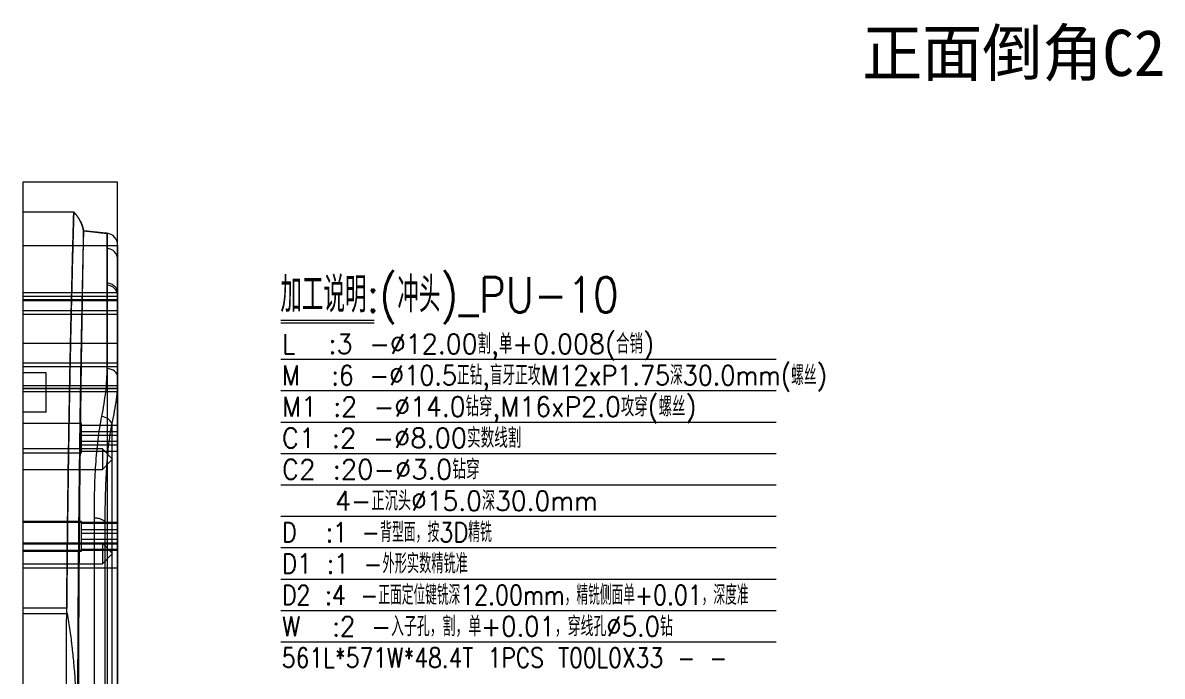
# Model space of a CAD drawing. Header units: millimetres. Extents: x 15571 to 16793, y 54841 to 55522.
# Drawn here: x 16212 to 16793, y 55189 to 55522 of the extents above; entities that cross this region are included whole.
import ezdxf
from ezdxf.enums import TextEntityAlignment as Align

# ---------------------------------------------------------------- set-up
doc = ezdxf.new("R2010")
doc.units = ezdxf.units.MM
doc.linetypes.add('DASHED', pattern=[0])
for name, color, linetype in [('dim', 4, 'Continuous'), ('PUNCH', 2, 'Continuous'), ('PUNCH_W', 1, 'Continuous')]:
    doc.layers.add(name, color=color, linetype=linetype)
doc.styles.add('chinesef_fs', font='txt.shx', dxfattribs={"bigfont": 'gbcbig.shx'})

msp = doc.modelspace()

# ---------------------------------------------------------------- linework, layer by layer
at = {"layer": 'dim', "color": 8, "linetype": 'Continuous', "lineweight": 18}
for p, q in [((16343.366, 55370.901), (16390.994, 55370.901)), ((16343.366, 55369.401), (16390.994, 55369.401)), ((16343.366, 55350.901), (16596.086, 55350.901)), ((16343.366, 55334.901), (16596.086, 55334.901)), ((16343.366, 55318.901), (16596.086, 55318.901)), ((16343.366, 55318.901), (16596.086, 55318.901)), ((16343.366, 55302.901), (16596.086, 55302.901)), ((16343.366, 55286.901), (16596.086, 55286.901)), ((16343.366, 55270.901), (16596.086, 55270.901)), ((16343.366, 55254.901), (16596.086, 55254.901)), ((16343.366, 55238.901), (16596.086, 55238.901)), ((16343.366, 55222.901), (16596.086, 55222.901)), ((16343.366, 55206.901), (16596.086, 55206.901))]:
    msp.add_line(p, q, dxfattribs=at)
at = {"layer": 'dim', "color": 252, "linetype": 'DASHED', "lineweight": 13, "ltscale": 0.2}
msp.add_lwpolyline([(16211.714, 54870.127), (16260.114, 54870.127), (16260.114, 55441.127), (16211.714, 55441.127)], close=True, dxfattribs=at)
at = {"layer": 'PUNCH', "color": 223, "linetype": 'Continuous', "lineweight": 18}
for p, q in [((16237.716, 55425.927), (16211.714, 55425.927)), ((16211.714, 55425.927), (16211.714, 54875.327))]:
    msp.add_line(p, q, dxfattribs=at)
at = {"layer": 'PUNCH', "color": 2, "linetype": 'DASHED', "lineweight": 13, "ltscale": 0.778694}
for p, q in [((16242.715, 55416.327), (16242.714, 55416.327)), ((16242.714, 55416.327), (16254.741, 55415.063)), ((16223.714, 55343.979), (16211.714, 55343.979)), ((16223.714, 55323.979), (16223.714, 55343.979)), ((16223.714, 55323.979), (16211.714, 55323.979)), ((16223.714, 55323.979), (16211.714, 55323.979)), ((16223.714, 55323.979), (16223.714, 55323.979))]:
    msp.add_line(p, q, dxfattribs=at)
at = {"layer": 'PUNCH', "color": 155, "linetype": 'DASHED', "lineweight": 13, "ltscale": 0.778694}
for p, q in [((16260.114, 55381.172), (16211.714, 55381.172)), ((16260.114, 55380.621), (16211.714, 55380.621)), ((16260.114, 55375.543), (16211.714, 55375.543)), ((16260.114, 55373.682), (16211.714, 55373.682)), ((16260.114, 55348.978), (16211.714, 55348.978)), ((16260.114, 55347.117), (16211.714, 55347.117)), ((16260.114, 55337.366), (16211.714, 55337.366)), ((16260.114, 55335.798), (16211.714, 55335.798)), ((16234.127, 55224.015), (16211.714, 55224.015)), ((16211.714, 55221.349), (16234.355, 55221.349))]:
    msp.add_line(p, q, dxfattribs=at)
at = {"layer": 'PUNCH', "color": 2, "linetype": 'Continuous', "lineweight": 18}
for p, q in [((16260.114, 55341.825), (16260.114, 54959.429)), ((16257.1, 55318.33), (16257.1, 54982.923)), ((16253.592, 55267.463), (16253.592, 55267.454))]:
    msp.add_line(p, q, dxfattribs=at)
at = {"layer": 'PUNCH', "color": 31, "linetype": 'DASHED', "lineweight": 13, "ltscale": 0.778694}
for p, q in [((16241.714, 55318.127), (16211.714, 55318.127)), ((16241.714, 55310.627), (16241.714, 55318.127)), ((16260.114, 55317.127), (16241.714, 55317.127)), ((16241.714, 55314.127), (16260.114, 55314.127)), ((16260.114, 55312.127), (16241.714, 55312.127)), ((16241.714, 55303.127), (16241.714, 55310.627)), ((16241.714, 55309.127), (16260.114, 55309.127)), ((16260.114, 55307.127), (16241.714, 55307.127)), ((16211.714, 55303.127), (16241.714, 55303.127)), ((16241.714, 55304.127), (16260.114, 55304.127)), ((16241.714, 55268.127), (16211.714, 55268.127)), ((16241.714, 55260.627), (16241.714, 55268.127)), ((16260.114, 55267.127), (16241.714, 55267.127)), ((16241.714, 55264.127), (16260.114, 55264.127)), ((16260.114, 55262.127), (16241.714, 55262.127)), ((16241.714, 55253.127), (16241.714, 55260.627)), ((16241.714, 55259.127), (16260.114, 55259.127)), ((16260.114, 55257.127), (16241.714, 55257.127)), ((16211.714, 55253.127), (16241.714, 55253.127)), ((16241.714, 55254.127), (16260.114, 55254.127))]:
    msp.add_line(p, q, dxfattribs=at)
at = {"layer": 'PUNCH', "color": 5, "linetype": 'DASHED', "lineweight": 13, "ltscale": 0.778694}
for p, q in [((16252.294, 55305.178), (16211.714, 55305.178)), ((16257.547, 55299.925), (16252.294, 55305.178)), ((16252.294, 55305.178), (16252.294, 55294.672)), ((16252.294, 55294.672), (16257.547, 55299.925)), ((16211.714, 55294.672), (16252.294, 55294.672)), ((16260.114, 55267.63), (16211.714, 55267.63)), ((16252.294, 55257.105), (16211.714, 55257.105)), ((16257.547, 55251.852), (16252.294, 55257.105)), ((16252.294, 55257.105), (16252.294, 55246.599)), ((16211.714, 55253.624), (16260.114, 55253.624)), ((16252.294, 55246.599), (16257.547, 55251.852)), ((16211.714, 55246.599), (16252.294, 55246.599))]:
    msp.add_line(p, q, dxfattribs=at)
at = {"layer": 'PUNCH', "color": 2, "linetype": 'Continuous', "lineweight": 18, "extrusion": (0, -1.27912e-06, 1)}
msp.add_arc((16254.114, 55409.166, 0.066), 6, 0.000085, 83.928633, dxfattribs=at)
at = {"layer": 'PUNCH', "color": 155, "linetype": 'DASHED', "lineweight": 13, "ltscale": 0.778694}
for centre, ratio, end_param in [((16254.114, 55401.682), 0.971242, 1.4663217), ((16254.114, 55383.413), 0.900422, 1.4663619)]:
    msp.add_ellipse(centre, major_axis=(6, 0), ratio=ratio, start_param=0, end_param=end_param, dxfattribs=at)
at = {"layer": 'PUNCH', "color": 155, "linetype": 'Continuous', "lineweight": 18}
for centre, major_axis, ratio, start_param, end_param in [((16254.114, 55341.825), (6, 0), 0.739351, 0, 1.466077), ((16251.402, 55317.907), (-5.876, 1.214), 0.650632, 3.554717, 4.739982)]:
    msp.add_ellipse(centre, major_axis=major_axis, ratio=ratio, start_param=start_param, end_param=end_param, dxfattribs=at)
at = {"layer": 'PUNCH', "color": 2, "linetype": 'Continuous', "lineweight": 18}
for points, knots in [([(16233.867, 55150.627), (16233.867, 55155.172), (16233.87, 55159.711), (16233.882, 55168.777), (16233.892, 55173.305), (16233.905, 55178.109), (16233.906, 55178.391), (16233.907, 55178.957), (16233.908, 55179.239), (16233.911, 55180.086), (16233.916, 55181.779), (16233.921, 55183.468), (16233.933, 55186.839), (16233.941, 55189.079), (16233.969, 55195.777), (16233.99, 55200.212), (16234.039, 55209.023), (16234.065, 55213.398), (16234.125, 55222.091), (16234.157, 55226.408), (16234.226, 55234.984), (16234.264, 55239.242), (16234.343, 55247.699), (16234.386, 55251.898), (16234.452, 55258.152), (16234.475, 55260.229), (16234.51, 55263.333), (16234.528, 55264.883), (16234.549, 55266.685), (16234.559, 55267.456), (16234.565, 55267.97), (16234.568, 55268.227), (16234.62, 55272.59), (16234.671, 55276.63), (16234.776, 55284.583), (16234.83, 55288.496), (16234.94, 55296.195), (16234.997, 55299.982), (16235.113, 55307.431), (16235.172, 55311.092), (16235.292, 55318.29), (16235.352, 55321.827), (16235.476, 55328.774), (16235.538, 55332.184), (16235.632, 55337.203), (16235.664, 55338.86), (16235.711, 55341.321), (16235.731, 55342.342), (16235.751, 55343.356), (16235.759, 55343.761), (16235.763, 55343.963), (16235.775, 55344.569), (16235.783, 55344.972), (16235.854, 55348.58), (16235.917, 55351.696), (16236.043, 55357.746), (16236.105, 55360.681), (16236.229, 55366.372), (16236.289, 55369.129), (16236.41, 55374.465), (16236.469, 55377.044), (16236.585, 55382.025), (16236.642, 55384.426), (16236.753, 55389.05), (16236.807, 55391.273), (16236.886, 55394.469), (16236.912, 55395.512), (16236.944, 55396.787), (16236.953, 55397.167), (16236.963, 55397.544), (16236.969, 55397.795), (16236.972, 55397.92), (16236.988, 55398.543), (16237, 55399.034), (16237.062, 55401.456), (16237.109, 55403.285), (16237.198, 55406.73), (16237.24, 55408.346), (16237.32, 55411.367), (16237.357, 55412.773), (16237.427, 55415.374), (16237.46, 55416.569), (16237.519, 55418.751), (16237.546, 55419.736), (16237.594, 55421.495), (16237.615, 55422.268), (16237.643, 55423.266), (16237.651, 55423.572), (16237.66, 55423.885), (16237.661, 55423.919), (16237.663, 55423.987), (16237.664, 55424.021), (16237.667, 55424.12), (16237.672, 55424.313), (16237.677, 55424.49), (16237.692, 55425.045), (16237.701, 55425.377), (16237.713, 55425.817), (16237.716, 55425.927), (16237.716, 55425.927)], [0, 0, 0, 0, 0.03125, 0.03125, 0.0625, 0.0625, 0.0644531, 0.0644531, 0.0664062, 0.0664062, 0.0703125, 0.078125, 0.078125, 0.09375, 0.09375, 0.125, 0.125, 0.15625, 0.15625, 0.1875, 0.1875, 0.21875, 0.21875, 0.25, 0.25, 0.265625, 0.265625, 0.2734375, 0.2773437, 0.2792969, 0.2792969, 0.28125, 0.28125, 0.3125, 0.3125, 0.34375, 0.34375, 0.375, 0.375, 0.40625, 0.40625, 0.4375, 0.4375, 0.46875, 0.46875, 0.484375, 0.484375, 0.4921875, 0.4941406, 0.4941406, 0.4960937, 0.4960937, 0.5, 0.5, 0.53125, 0.53125, 0.5625, 0.5625, 0.59375, 0.59375, 0.625, 0.625, 0.65625, 0.65625, 0.6875, 0.6875, 0.703125, 0.703125, 0.7070312, 0.7089844, 0.7089844, 0.7109375, 0.7109375, 0.71875, 0.71875, 0.75, 0.75, 0.78125, 0.78125, 0.8125, 0.8125, 0.84375, 0.84375, 0.875, 0.875, 0.90625, 0.90625, 0.921875, 0.921875, 0.9238281, 0.9238281, 0.9257813, 0.9257813, 0.9296875, 0.9375, 0.9375, 0.96875, 0.96875, 1, 1, 1, 1]), ([(16242.716, 55416.322), (16242.714, 55416.33), (16242.712, 55416.346), (16242.707, 55416.372), (16242.702, 55416.399), (16242.698, 55416.426), (16242.693, 55416.453), (16242.688, 55416.481), (16242.683, 55416.508), (16242.678, 55416.535), (16242.674, 55416.562), (16242.669, 55416.587), (16242.664, 55416.612), (16242.66, 55416.636), (16242.656, 55416.659), (16242.651, 55416.682), (16242.647, 55416.704), (16242.643, 55416.725), (16242.639, 55416.745), (16242.635, 55416.765), (16242.632, 55416.784), (16242.628, 55416.801), (16242.625, 55416.818), (16242.622, 55416.835), (16242.618, 55416.851), (16242.615, 55416.866), (16242.612, 55416.88), (16242.61, 55416.893), (16242.607, 55416.906), (16242.605, 55416.918), (16242.602, 55416.93), (16242.6, 55416.941), (16242.598, 55416.951), (16242.596, 55416.961), (16242.594, 55416.97), (16242.592, 55416.979), (16242.59, 55416.988), (16242.589, 55416.995), (16242.587, 55417.002), (16242.586, 55417.009), (16242.585, 55417.015), (16242.583, 55417.021), (16242.582, 55417.026), (16242.582, 55417.03), (16242.581, 55417.034), (16242.58, 55417.037), (16242.579, 55417.04), (16242.579, 55417.043), (16242.578, 55417.045), (16242.578, 55417.048), (16242.577, 55417.051), (16242.576, 55417.054), (16242.576, 55417.059), (16242.574, 55417.064), (16242.573, 55417.07), (16242.572, 55417.076), (16242.571, 55417.082), (16242.569, 55417.088), (16242.568, 55417.095), (16242.566, 55417.102), (16242.565, 55417.109), (16242.563, 55417.119), (16242.56, 55417.132), (16242.556, 55417.151), (16242.551, 55417.17), (16242.547, 55417.191), (16242.542, 55417.212), (16242.537, 55417.234), (16242.533, 55417.255), (16242.528, 55417.277), (16242.523, 55417.3), (16242.517, 55417.322), (16242.512, 55417.345), (16242.507, 55417.368), (16242.502, 55417.391), (16242.496, 55417.414), (16242.491, 55417.437), (16242.485, 55417.461), (16242.479, 55417.486), (16242.473, 55417.511), (16242.467, 55417.539), (16242.46, 55417.567), (16242.453, 55417.596), (16242.445, 55417.626), (16242.438, 55417.656), (16242.43, 55417.687), (16242.422, 55417.718), (16242.414, 55417.749), (16242.407, 55417.779), (16242.399, 55417.809), (16242.391, 55417.841), (16242.382, 55417.872), (16242.374, 55417.906), (16242.364, 55417.941), (16242.354, 55417.979), (16242.346, 55418.01), (16242.339, 55418.035), (16242.334, 55418.053), (16242.329, 55418.071), (16242.324, 55418.088), (16242.32, 55418.104), (16242.315, 55418.12), (16242.311, 55418.136), (16242.307, 55418.151), (16242.303, 55418.165), (16242.299, 55418.178), (16242.295, 55418.192), (16242.292, 55418.204), (16242.289, 55418.216), (16242.285, 55418.227), (16242.282, 55418.239), (16242.279, 55418.249), (16242.276, 55418.26), (16242.273, 55418.269), (16242.271, 55418.278), (16242.268, 55418.287), (16242.266, 55418.294), (16242.264, 55418.301), (16242.262, 55418.307), (16242.261, 55418.313), (16242.259, 55418.318), (16242.258, 55418.322), (16242.257, 55418.326), (16242.256, 55418.329), (16242.255, 55418.332), (16242.254, 55418.334), (16242.254, 55418.336), (16242.254, 55418.337), (16242.253, 55418.338), (16242.253, 55418.34), (16242.252, 55418.343), (16242.251, 55418.346), (16242.25, 55418.35), (16242.249, 55418.354), (16242.247, 55418.359), (16242.245, 55418.365), (16242.243, 55418.372), (16242.241, 55418.38), (16242.239, 55418.388), (16242.236, 55418.396), (16242.234, 55418.404), (16242.232, 55418.411), (16242.23, 55418.418), (16242.228, 55418.425), (16242.226, 55418.43), (16242.224, 55418.436), (16242.223, 55418.441), (16242.222, 55418.445), (16242.221, 55418.448), (16242.22, 55418.452), (16242.219, 55418.455), (16242.217, 55418.46), (16242.215, 55418.465), (16242.213, 55418.473), (16242.211, 55418.48), (16242.209, 55418.488), (16242.206, 55418.496), (16242.204, 55418.505), (16242.201, 55418.514), (16242.198, 55418.524), (16242.195, 55418.535), (16242.191, 55418.546), (16242.187, 55418.559), (16242.183, 55418.572), (16242.179, 55418.586), (16242.174, 55418.601), (16242.17, 55418.616), (16242.165, 55418.631), (16242.16, 55418.648), (16242.154, 55418.665), (16242.149, 55418.683), (16242.143, 55418.701), (16242.137, 55418.721), (16242.13, 55418.741), (16242.124, 55418.761), (16242.117, 55418.783), (16242.11, 55418.804), (16242.103, 55418.827), (16242.095, 55418.85), (16242.087, 55418.874), (16242.079, 55418.899), (16242.071, 55418.924), (16242.062, 55418.95), (16242.054, 55418.976), (16242.045, 55419.001), (16242.036, 55419.027), (16242.028, 55419.053), (16242.019, 55419.08), (16242.009, 55419.107), (16242, 55419.134), (16241.99, 55419.163), (16241.98, 55419.192), (16241.969, 55419.222), (16241.959, 55419.252), (16241.948, 55419.283), (16241.937, 55419.314), (16241.926, 55419.345), (16241.915, 55419.375), (16241.903, 55419.407), (16241.892, 55419.438), (16241.88, 55419.472), (16241.867, 55419.507), (16241.853, 55419.544), (16241.839, 55419.582), (16241.825, 55419.62), (16241.81, 55419.659), (16241.795, 55419.698), (16241.779, 55419.738), (16241.764, 55419.779), (16241.747, 55419.82), (16241.731, 55419.862), (16241.714, 55419.904), (16241.697, 55419.947), (16241.68, 55419.991), (16241.662, 55420.035), (16241.643, 55420.08), (16241.624, 55420.126), (16241.605, 55420.173), (16241.584, 55420.222), (16241.563, 55420.271), (16241.542, 55420.321), (16241.52, 55420.371), (16241.499, 55420.42), (16241.479, 55420.467), (16241.459, 55420.512), (16241.439, 55420.557), (16241.419, 55420.602), (16241.398, 55420.648), (16241.377, 55420.694), (16241.356, 55420.74), (16241.335, 55420.786), (16241.312, 55420.836), (16241.287, 55420.89), (16241.26, 55420.947), (16241.232, 55421.004), (16241.204, 55421.062), (16241.176, 55421.121), (16241.147, 55421.18), (16241.117, 55421.24), (16241.087, 55421.3), (16241.056, 55421.361), (16241.025, 55421.422), (16240.993, 55421.484), (16240.961, 55421.545), (16240.93, 55421.606), (16240.898, 55421.666), (16240.866, 55421.726), (16240.833, 55421.787), (16240.8, 55421.847), (16240.767, 55421.907), (16240.734, 55421.967), (16240.7, 55422.027), (16240.666, 55422.087), (16240.631, 55422.148), (16240.596, 55422.208), (16240.562, 55422.268), (16240.528, 55422.326), (16240.493, 55422.385), (16240.458, 55422.444), (16240.422, 55422.503), (16240.385, 55422.563), (16240.349, 55422.623), (16240.311, 55422.684), (16240.273, 55422.744), (16240.235, 55422.805), (16240.196, 55422.866), (16240.158, 55422.926), (16240.118, 55422.987), (16240.078, 55423.048), (16240.037, 55423.111), (16239.995, 55423.173), (16239.953, 55423.236), (16239.91, 55423.3), (16239.867, 55423.363), (16239.823, 55423.426), (16239.779, 55423.489), (16239.735, 55423.552), (16239.69, 55423.616), (16239.643, 55423.68), (16239.596, 55423.745), (16239.548, 55423.811), (16239.5, 55423.876), (16239.451, 55423.942), (16239.401, 55424.008), (16239.351, 55424.074), (16239.3, 55424.14), (16239.249, 55424.207), (16239.196, 55424.273), (16239.144, 55424.34), (16239.091, 55424.406), (16239.037, 55424.473), (16238.983, 55424.539), (16238.929, 55424.605), (16238.873, 55424.672), (16238.817, 55424.739), (16238.759, 55424.807), (16238.701, 55424.875), (16238.642, 55424.943), (16238.582, 55425.012), (16238.521, 55425.08), (16238.46, 55425.148), (16238.398, 55425.217), (16238.336, 55425.286), (16238.272, 55425.354), (16238.208, 55425.423), (16238.143, 55425.492), (16238.078, 55425.561), (16238.013, 55425.628), (16237.95, 55425.693), (16237.888, 55425.756), (16237.825, 55425.819), (16237.768, 55425.876), (16237.731, 55425.912), (16237.716, 55425.927)], [0, 0, 0, 0, 0.0021751, 0.004985, 0.0077376, 0.0104328, 0.0130708, 0.0159064, 0.0186726, 0.0213694, 0.023997, 0.0265551, 0.0290439, 0.0314634, 0.0338135, 0.0360942, 0.0383056, 0.04041, 0.0424474, 0.044418, 0.0463216, 0.0480937, 0.0498036, 0.0514512, 0.0530367, 0.0545599, 0.0560209, 0.0573414, 0.0586066, 0.0598166, 0.0609712, 0.0620704, 0.0631317, 0.0641357, 0.0650825, 0.065972, 0.0668044, 0.0675796, 0.0682975, 0.0689583, 0.0695891, 0.0701572, 0.0706625, 0.071105, 0.0714847, 0.0718016, 0.0720559, 0.072285, 0.0725349, 0.0728056, 0.0730971, 0.0734215, 0.0738615, 0.0743637, 0.0749282, 0.075555, 0.0761356, 0.0767612, 0.0774281, 0.0781067, 0.0787899, 0.0794776, 0.0811169, 0.0827818, 0.084797, 0.0868484, 0.0889361, 0.0910044, 0.0931072, 0.0952444, 0.0974161, 0.0996223, 0.101864, 0.104159, 0.1063156, 0.108523, 0.110781, 0.1130898, 0.1154494, 0.1178597, 0.1205471, 0.123295, 0.1261034, 0.1289723, 0.1319018, 0.1348918, 0.1379425, 0.1407921, 0.1436928, 0.1466444, 0.1496469, 0.1527005, 0.155805, 0.1593427, 0.1629443, 0.16661, 0.1683603, 0.1701148, 0.1718219, 0.1734742, 0.1750718, 0.1766146, 0.1781027, 0.179536, 0.1809145, 0.1822383, 0.1834852, 0.1846792, 0.1858204, 0.1869088, 0.1880214, 0.1890728, 0.1900629, 0.1909919, 0.1918596, 0.1926662, 0.1933706, 0.1940206, 0.1946162, 0.1951574, 0.1956442, 0.1960766, 0.1964546, 0.1967783, 0.1970476, 0.1972625, 0.1973739, 0.1974718, 0.1976049, 0.1977831, 0.1980142, 0.1982986, 0.1986616, 0.1990855, 0.1995695, 0.200066, 0.2008187, 0.2015376, 0.2023494, 0.2031133, 0.2038294, 0.2045435, 0.2052027, 0.205807, 0.2063564, 0.2068508, 0.2073152, 0.2077178, 0.2080586, 0.2083577, 0.2086791, 0.2090273, 0.2096289, 0.2102971, 0.2110318, 0.2117441, 0.2125096, 0.2133281, 0.2141998, 0.2151247, 0.2161027, 0.2172277, 0.2184157, 0.2196667, 0.2209807, 0.2223577, 0.2237714, 0.225246, 0.2267813, 0.2283774, 0.2300687, 0.2318234, 0.2336413, 0.2355226, 0.2374671, 0.239475, 0.2415461, 0.2436806, 0.2458783, 0.2481394, 0.2504638, 0.2528515, 0.2553025, 0.2578169, 0.2601773, 0.2625909, 0.2650577, 0.2675777, 0.2701509, 0.2727774, 0.2755002, 0.2782779, 0.2811106, 0.2839981, 0.2869406, 0.289938, 0.2928144, 0.2957396, 0.2987137, 0.3017366, 0.3048083, 0.3082941, 0.3118408, 0.3154483, 0.3191166, 0.3228457, 0.3266357, 0.3304864, 0.334398, 0.3383703, 0.3424035, 0.3464975, 0.3506523, 0.3548679, 0.3591444, 0.3634816, 0.3678797, 0.3725524, 0.3772918, 0.382098, 0.386971, 0.3919107, 0.3969171, 0.4012519, 0.4056356, 0.410068, 0.4145493, 0.4190794, 0.4235762, 0.42812, 0.4327109, 0.4373489, 0.4429318, 0.4485814, 0.4542978, 0.4600809, 0.4659307, 0.4718473, 0.4778306, 0.4838807, 0.4899975, 0.4961811, 0.5024314, 0.5087485, 0.5147657, 0.5208422, 0.5269781, 0.5331734, 0.5394279, 0.5455013, 0.5516297, 0.5578129, 0.5640511, 0.5703442, 0.5766922, 0.5827278, 0.5888122, 0.5949455, 0.6011275, 0.6073584, 0.6136381, 0.6199666, 0.626344, 0.6327702, 0.6392452, 0.6456521, 0.6521061, 0.6586072, 0.6651554, 0.671871, 0.6786355, 0.6854487, 0.6923109, 0.6992218, 0.7060568, 0.712939, 0.7198682, 0.7268446, 0.7340118, 0.7412281, 0.7484935, 0.7558078, 0.7631712, 0.7705837, 0.7780452, 0.7855393, 0.7930822, 0.8006739, 0.8083145, 0.8160039, 0.8236035, 0.8312502, 0.838944, 0.8466848, 0.8546322, 0.8626287, 0.8706742, 0.8787687, 0.8869123, 0.8951049, 0.9033465, 0.9116372, 0.9199769, 0.9283657, 0.9368035, 0.9452903, 0.9538262, 0.9624111, 0.9703237, 0.9782774, 0.9862724, 0.9943086, 1, 1, 1, 1]), ([(16240.214, 55150.627), (16240.214, 55155.012), (16240.216, 55159.392), (16240.225, 55168.14), (16240.231, 55172.508), (16240.241, 55177.415), (16240.242, 55177.96), (16240.244, 55178.778), (16240.244, 55179.05), (16240.245, 55179.595), (16240.248, 55180.957), (16240.252, 55182.315), (16240.26, 55185.571), (16240.265, 55187.733), (16240.285, 55194.199), (16240.299, 55198.48), (16240.332, 55206.984), (16240.369, 55215.431), (16240.414, 55223.762), (16240.462, 55232.036), (16240.487, 55236.145), (16240.542, 55244.304), (16240.571, 55248.354), (16240.632, 55256.397), (16240.664, 55260.388), (16240.7, 55264.598), (16240.702, 55264.846), (16240.706, 55265.34), (16240.713, 55266.081), (16240.728, 55267.805), (16240.741, 55269.274), (16240.767, 55272.201), (16240.784, 55274.136), (16240.838, 55279.894), (16240.875, 55283.672), (16240.951, 55291.104), (16240.989, 55294.759), (16241.068, 55301.947), (16241.108, 55305.481), (16241.19, 55312.426), (16241.231, 55315.838), (16241.314, 55322.54), (16241.357, 55325.83), (16241.42, 55330.671), (16241.441, 55332.27), (16241.473, 55334.644), (16241.489, 55335.825), (16241.505, 55336.997), (16241.513, 55337.582), (16241.516, 55337.776), (16241.521, 55338.165), (16241.567, 55341.462), (16241.612, 55344.659), (16241.696, 55350.501), (16241.737, 55353.335), (16241.819, 55358.829), (16241.86, 55361.49), (16241.939, 55366.64), (16242.017, 55371.618), (16242.091, 55376.253), (16242.164, 55380.715), (16242.199, 55382.859), (16242.249, 55385.943), (16242.266, 55386.949), (16242.291, 55388.425), (16242.299, 55388.911), (16242.309, 55389.512), (16242.311, 55389.632), (16242.315, 55389.871), (16242.321, 55390.228), (16242.326, 55390.582), (16242.362, 55392.688), (16242.391, 55394.454), (16242.447, 55397.782), (16242.473, 55399.342), (16242.522, 55402.26), (16242.544, 55403.617), (16242.585, 55406.128), (16242.604, 55407.283), (16242.638, 55409.389), (16242.667, 55411.292), (16242.689, 55412.785), (16242.702, 55413.75), (16242.705, 55414.045), (16242.709, 55414.381), (16242.71, 55414.447), (16242.711, 55414.543), (16242.711, 55414.574), (16242.712, 55414.637), (16242.714, 55414.79), (16242.715, 55414.933), (16242.72, 55415.471), (16242.722, 55415.792), (16242.722, 55416.195), (16242.719, 55416.3), (16242.716, 55416.322)], [0, 0, 0, 0, 0.0313676, 0.0313676, 0.0627353, 0.0627353, 0.0666562, 0.0666562, 0.0686167, 0.0686167, 0.0705772, 0.0784191, 0.0784191, 0.0941029, 0.0941029, 0.1254705, 0.1254705, 0.1568381, 0.1882058, 0.1882058, 0.2195734, 0.2195734, 0.250941, 0.250941, 0.2823086, 0.2823086, 0.2842691, 0.2842691, 0.2862296, 0.2901505, 0.2979925, 0.2979925, 0.3136763, 0.3136763, 0.3450439, 0.3450439, 0.3764115, 0.3764115, 0.4077791, 0.4077791, 0.4391468, 0.4391468, 0.4705144, 0.4705144, 0.4861982, 0.4861982, 0.4940401, 0.4979611, 0.4979611, 0.4999216, 0.4999216, 0.501882, 0.5332497, 0.5332497, 0.5646173, 0.5646173, 0.5959849, 0.5959849, 0.6273525, 0.6587202, 0.6587202, 0.6900878, 0.6900878, 0.7057716, 0.7057716, 0.7136135, 0.7136135, 0.715574, 0.715574, 0.7175345, 0.7214554, 0.7214554, 0.752823, 0.752823, 0.7841907, 0.7841907, 0.8155583, 0.8155583, 0.8469259, 0.8469259, 0.8782936, 0.9096612, 0.9096612, 0.925345, 0.925345, 0.9292659, 0.9292659, 0.9312264, 0.9312264, 0.9331869, 0.9410288, 0.9410288, 0.9723964, 0.9723964, 1, 1, 1, 1]), ([(16260.114, 55409.096), (16260.114, 55409.096), (16260.114, 55409.003), (16260.114, 55408.636), (16260.114, 55408.36), (16260.114, 55407.626), (16260.114, 55407.167), (16260.114, 55406.068), (16260.114, 55405.427), (16260.114, 55404.328), (16260.114, 55403.938), (16260.114, 55403.423), (16260.114, 55403.266), (16260.114, 55403.106), (16260.114, 55402.998), (16260.114, 55402.944), (16260.114, 55402.672), (16260.114, 55402.449), (16260.114, 55401.305), (16260.114, 55399.302), (16260.114, 55396.96), (16260.114, 55394.449), (16260.114, 55393.109), (16260.114, 55390.263), (16260.114, 55388.756), (16260.114, 55385.576), (16260.114, 55383.902), (16260.114, 55380.386), (16260.114, 55378.544), (16260.114, 55374.69), (16260.114, 55372.677), (16260.114, 55370.315), (16260.114, 55370.051), (16260.114, 55369.521), (16260.114, 55368.722), (16260.114, 55366.835), (16260.114, 55365.176), (16260.114, 55361.802), (16260.114, 55359.48), (16260.114, 55354.688), (16260.114, 55352.218), (16260.114, 55347.132), (16260.114, 55344.516), (16260.114, 55341.825)], [0, 0, 0, 0, 0.0623189, 0.0623189, 0.1248309, 0.1248309, 0.187343, 0.187343, 0.2498551, 0.2498551, 0.2811111, 0.2811111, 0.2889251, 0.2928322, 0.2928322, 0.2967392, 0.2967392, 0.3123672, 0.3123672, 0.3748792, 0.4373913, 0.4373913, 0.4999034, 0.4999034, 0.5624155, 0.5624155, 0.6249275, 0.6249275, 0.6874396, 0.6874396, 0.7499517, 0.7499517, 0.7577657, 0.7577657, 0.7655797, 0.7812077, 0.8124638, 0.8124638, 0.8749758, 0.8749758, 0.9374879, 0.9374879, 1, 1, 1, 1]), ([(16260.114, 55341.825), (16260.114, 55340.901), (16260.096, 55339.97), (16260.028, 55338.095), (16259.977, 55337.15), (16259.777, 55334.296), (16259.58, 55332.366), (16259.067, 55328.451), (16258.751, 55326.466), (16258.009, 55322.44), (16257.581, 55320.399), (16257.1, 55318.33)], [0, 0, 0, 0, 0.125, 0.125, 0.25, 0.25, 0.5, 0.5, 0.75, 0.75, 1, 1, 1, 1]), ([(16257.1, 55318.33), (16256.737, 55316.392), (16256.412, 55314.428), (16255.829, 55310.455), (16255.571, 55308.445), (16255.113, 55304.378), (16254.913, 55302.322), (16254.562, 55298.165), (16254.412, 55296.063), (16254.154, 55291.816), (16254.047, 55289.671), (16253.869, 55285.336), (16253.799, 55283.146), (16253.738, 55280.659), (16253.732, 55280.382), (16253.719, 55279.828), (16253.713, 55279.55), (16253.696, 55278.717), (16253.664, 55277.048), (16253.64, 55275.369), (16253.603, 55272.001), (16253.592, 55269.74), (16253.592, 55267.463)], [0, 0, 0, 0, 0.1250195, 0.1250195, 0.2500391, 0.2500391, 0.3750586, 0.3750586, 0.5000781, 0.5000781, 0.6250977, 0.6250977, 0.7501172, 0.7501172, 0.7657446, 0.7657446, 0.7813721, 0.7813721, 0.812627, 0.8751367, 0.8751367, 1, 1, 1, 1]), ([(16253.592, 55267.454), (16253.592, 55263.245), (16253.592, 55258.984), (16253.592, 55252.512), (16253.592, 55250.342), (16253.592, 55247.612), (16253.592, 55247.065), (16253.592, 55245.97), (16253.592, 55244.326), (16253.592, 55242.676), (16253.592, 55237.164), (16253.592, 55232.714), (16253.592, 55225.981), (16253.592, 55222.599), (16253.592, 55218.627), (16253.592, 55216.635), (16253.592, 55215.78), (16253.592, 55215.209), (16253.592, 55214.924), (16253.592, 55210.071), (16253.592, 55205.485), (16253.592, 55196.278), (16253.592, 55191.656), (16253.592, 55182.377), (16253.592, 55177.719), (16253.592, 55168.368), (16253.592, 55163.675), (16253.592, 55158.963)], [0, 0, 0, 0, 0.125, 0.125, 0.1875, 0.1875, 0.203125, 0.203125, 0.21875, 0.25, 0.25, 0.375, 0.375, 0.4375, 0.46875, 0.484375, 0.4921875, 0.4921875, 0.5, 0.5, 0.625, 0.625, 0.75, 0.75, 0.875, 0.875, 1, 1, 1, 1])]:
    msp.add_open_spline(points, degree=3, knots=knots, dxfattribs=at)
at = {"layer": 'PUNCH', "color": 2, "linetype": 'DASHED', "lineweight": 13, "ltscale": 0.778694}
for points, knots in [([(16237.716, 55425.927), (16237.716, 55425.927), (16237.714, 55425.851), (16237.708, 55425.66), (16237.706, 55425.596), (16237.704, 55425.508), (16237.703, 55425.468), (16237.702, 55425.44), (16237.702, 55425.426), (16237.698, 55425.297), (16237.694, 55425.163), (16237.681, 55424.704), (16237.67, 55424.324), (16237.644, 55423.413), (16237.63, 55422.883), (16237.596, 55421.676), (16237.577, 55420.999), (16237.535, 55419.497), (16237.49, 55417.849), (16237.436, 55415.905), (16237.38, 55413.814), (16237.35, 55412.694), (16237.302, 55410.901), (16237.285, 55410.285), (16237.26, 55409.332), (16237.251, 55409.009), (16237.238, 55408.519), (16237.234, 55408.354), (16237.225, 55408.022), (16237.186, 55406.519), (16237.107, 55403.512), (16237.027, 55400.399), (16236.981, 55398.568), (16236.975, 55398.363), (16236.965, 55397.952), (16236.949, 55397.332), (16236.912, 55395.864), (16236.88, 55394.568), (16236.814, 55391.925), (16236.769, 55390.095), (16236.7, 55387.251), (16236.677, 55386.286), (16236.642, 55384.814), (16236.63, 55384.319), (16236.612, 55383.57), (16236.606, 55383.319), (16236.594, 55382.816), (16236.54, 55380.543), (16236.486, 55378.197), (16236.387, 55373.912), (16236.337, 55371.713), (16236.237, 55367.203), (16236.135, 55362.581), (16235.981, 55355.313), (16235.825, 55347.712), (16235.721, 55342.422), (16235.617, 55337.02), (16235.565, 55334.263), (16235.461, 55328.635), (16235.41, 55325.764), (16235.352, 55322.47), (16235.346, 55322.103), (16235.336, 55321.551), (16235.333, 55321.367), (16235.327, 55320.998), (16235.311, 55320.076), (16235.269, 55317.668), (16235.232, 55315.425), (16235.157, 55310.91), (16235.108, 55307.864), (16235.011, 55301.698), (16234.963, 55298.579), (16234.871, 55292.269), (16234.825, 55289.077), (16234.737, 55282.623), (16234.694, 55279.36), (16234.61, 55272.762), (16234.569, 55269.428), (16234.49, 55262.686), (16234.452, 55259.279), (16234.378, 55252.392), (16234.343, 55248.912), (16234.301, 55244.515), (16234.288, 55243.193), (16234.274, 55241.644), (16234.268, 55240.979), (16234.263, 55240.535), (16234.261, 55240.313), (16234.243, 55238.314), (16234.228, 55236.534), (16234.182, 55231.185), (16234.153, 55227.606), (16234.127, 55224.015)], [0, 0, 0, 0, 0.03125, 0.03125, 0.0390625, 0.0429688, 0.0449219, 0.0449219, 0.046875, 0.046875, 0.0625, 0.0625, 0.09375, 0.09375, 0.125, 0.125, 0.15625, 0.15625, 0.1875, 0.21875, 0.21875, 0.25, 0.25, 0.265625, 0.265625, 0.2734375, 0.2734375, 0.2773438, 0.2773438, 0.28125, 0.3125, 0.34375, 0.34375, 0.3476563, 0.3476563, 0.3515625, 0.359375, 0.375, 0.375, 0.40625, 0.40625, 0.421875, 0.421875, 0.4296875, 0.4296875, 0.4335938, 0.4335938, 0.4375, 0.46875, 0.46875, 0.5, 0.5, 0.53125, 0.5625, 0.59375, 0.625, 0.625, 0.65625, 0.65625, 0.6875, 0.6875, 0.6914063, 0.6914063, 0.6933594, 0.6933594, 0.6953125, 0.703125, 0.71875, 0.71875, 0.75, 0.75, 0.78125, 0.78125, 0.8125, 0.8125, 0.84375, 0.84375, 0.875, 0.875, 0.90625, 0.90625, 0.9375, 0.9375, 0.9453125, 0.9492188, 0.9511719, 0.9511719, 0.953125, 0.953125, 0.96875, 0.96875, 1, 1, 1, 1]), ([(16242.714, 55416.327), (16242.709, 55416.327), (16242.702, 55416.22), (16242.683, 55415.797), (16242.672, 55415.48), (16242.645, 55414.639), (16242.629, 55414.114), (16242.593, 55412.857), (16242.573, 55412.124), (16242.528, 55410.448), (16242.504, 55409.505), (16242.465, 55407.931), (16242.452, 55407.38), (16242.43, 55406.513), (16242.42, 55406.069), (16242.409, 55405.61), (16242.403, 55405.378), (16242.401, 55405.301), (16242.397, 55405.144), (16242.396, 55405.066), (16242.363, 55403.724), (16242.331, 55402.361), (16242.264, 55399.435), (16242.229, 55397.872), (16242.155, 55394.547), (16242.116, 55392.784), (16242.066, 55390.455), (16242.056, 55389.983), (16242.041, 55389.265), (16242.036, 55389.025), (16242.026, 55388.54), (16242.021, 55388.297), (16241.995, 55387.071), (16241.974, 55386.068), (16241.91, 55382.989), (16241.866, 55380.844), (16241.777, 55376.371), (16241.731, 55374.042), (16241.661, 55370.411), (16241.632, 55368.869), (16241.602, 55367.29), (16241.59, 55366.656), (16241.584, 55366.338), (16241.567, 55365.378), (16241.555, 55364.733), (16241.495, 55361.484), (16241.446, 55358.803), (16241.349, 55353.277), (16241.3, 55350.432), (16241.201, 55344.58), (16241.151, 55341.572), (16241.095, 55338.096), (16241.089, 55337.708), (16241.077, 55336.931), (16241.058, 55335.762), (16241.04, 55334.582), (16241.003, 55332.209), (16240.954, 55329.009), (16240.893, 55324.918), (16240.856, 55322.423), (16240.838, 55321.169), (16240.832, 55320.749), (16240.82, 55319.909), (16240.814, 55319.487), (16240.759, 55315.686), (16240.712, 55312.244), (16240.618, 55305.231), (16240.571, 55301.661), (16240.515, 55297.119), (16240.504, 55296.206), (16240.481, 55294.373), (16240.47, 55293.453), (16240.437, 55290.683), (16240.415, 55288.824), (16240.351, 55283.204), (16240.309, 55279.405), (16240.249, 55273.627), (16240.229, 55271.687), (16240.204, 55269.246), (16240.199, 55268.757), (16240.19, 55267.777), (16240.175, 55266.306), (16240.161, 55264.829), (16240.114, 55259.894), (16240.078, 55255.906), (16240.009, 55247.851), (16239.977, 55243.784), (16239.931, 55237.625), (16239.916, 55235.562), (16239.895, 55232.453), (16239.884, 55230.894), (16239.872, 55229.07), (16239.867, 55228.287), (16239.864, 55227.764), (16239.862, 55227.502), (16239.833, 55223.057), (16239.808, 55218.86), (16239.763, 55210.442), (16239.742, 55206.221), (16239.706, 55197.756), (16239.69, 55193.511), (16239.663, 55184.998), (16239.64, 55176.461), (16239.626, 55167.878), (16239.616, 55159.27), (16239.614, 55154.955), (16239.614, 55150.627)], [0, 0, 0, 0, 0.03125, 0.03125, 0.0625, 0.0625, 0.09375, 0.09375, 0.125, 0.125, 0.15625, 0.15625, 0.171875, 0.171875, 0.1796875, 0.1835937, 0.1835937, 0.1855469, 0.1855469, 0.1875, 0.1875, 0.21875, 0.21875, 0.25, 0.25, 0.28125, 0.28125, 0.2890625, 0.2890625, 0.2929687, 0.2929687, 0.296875, 0.296875, 0.3125, 0.3125, 0.34375, 0.34375, 0.375, 0.375, 0.390625, 0.3945312, 0.3945312, 0.3984375, 0.3984375, 0.40625, 0.40625, 0.4375, 0.4375, 0.46875, 0.46875, 0.5, 0.5, 0.5039062, 0.5039062, 0.5078125, 0.515625, 0.515625, 0.53125, 0.546875, 0.5546875, 0.5546875, 0.5585937, 0.5585937, 0.5625, 0.5625, 0.59375, 0.59375, 0.625, 0.625, 0.6328125, 0.6328125, 0.640625, 0.640625, 0.65625, 0.65625, 0.6875, 0.6875, 0.703125, 0.703125, 0.7070312, 0.7070312, 0.7109375, 0.71875, 0.71875, 0.75, 0.75, 0.78125, 0.78125, 0.796875, 0.796875, 0.8046875, 0.8085937, 0.8105469, 0.8105469, 0.8125, 0.8125, 0.84375, 0.84375, 0.875, 0.875, 0.90625, 0.90625, 0.9375, 0.96875, 0.96875, 1, 1, 1, 1]), ([(16234.355, 55221.349), (16234.316, 55221.574), (16234.247, 55222.022), (16234.175, 55222.69), (16234.147, 55223.133), (16234.129, 55223.575), (16234.125, 55223.795), (16234.127, 55224.015)], [0, 0, 0, 0, 0.25, 0.5, 0.75, 0.75, 1, 1, 1, 1]), ([(16234.355, 55221.349), (16234.608, 55219.892), (16234.848, 55218.433), (16235.304, 55215.511), (16235.737, 55212.586), (16236.126, 55209.654), (16236.404, 55207.452), (16236.493, 55206.718), (16236.669, 55205.249), (16236.754, 55204.514), (16237.002, 55202.308), (16237.159, 55200.837), (16237.455, 55197.893), (16237.595, 55196.421), (16237.99, 55192.001), (16238.222, 55189.052), (16238.527, 55184.625), (16238.622, 55183.148), (16238.798, 55180.194), (16238.879, 55178.717), (16239.102, 55174.285), (16239.225, 55171.329), (16239.42, 55165.417), (16239.493, 55162.46), (16239.59, 55156.544), (16239.614, 55153.586), (16239.614, 55150.627)], [0, 0, 0, 0, 0.0625, 0.0625, 0.125, 0.1875, 0.1875, 0.21875, 0.21875, 0.25, 0.25, 0.3125, 0.3125, 0.375, 0.375, 0.5, 0.5, 0.5625, 0.5625, 0.625, 0.625, 0.75, 0.75, 0.875, 0.875, 1, 1, 1, 1])]:
    msp.add_open_spline(points, degree=3, knots=knots, dxfattribs=at)
at = {"layer": 'PUNCH', "color": 155, "linetype": 'DASHED', "lineweight": 13, "ltscale": 0.778694}
for points, degree in [([(16237.716, 55425.927), (16237.722, 55425.921), (16237.728, 55425.915), (16237.734, 55425.91), (16237.74, 55425.904), (16237.745, 55425.898)], 5), ([(16241.044, 55421.385), (16241.529, 55420.432), (16241.942, 55419.442), (16242.279, 55418.423), (16242.537, 55417.382), (16242.714, 55416.327)], 5), ([(16260.114, 55408.671), (16211.714, 55408.671)], 1), ([(16260.114, 55384.77), (16211.714, 55384.77)], 1), ([(16260.114, 55382.972), (16211.714, 55382.972)], 1)]:
    msp.add_open_spline(points, degree=degree, dxfattribs=at)
at = {"layer": 'PUNCH', "color": 2, "linetype": 'Continuous', "lineweight": 18}
msp.add_open_spline([(16254.741, 55415.063), (16248.728, 55415.695), (16242.715, 55416.327)], degree=2, dxfattribs=at)
at = {"layer": 'PUNCH', "color": 155, "linetype": 'DASHED', "lineweight": 13, "ltscale": 0.778694}
for points, knots in [([(16254.741, 55415.063), (16254.741, 55415.063), (16254.741, 55414.982), (16254.741, 55414.623), (16254.741, 55414.028), (16254.74, 55413.198), (16254.74, 55412.133), (16254.74, 55411.265), (16254.74, 55410.319), (16254.74, 55409.806), (16254.74, 55409.115), (16254.74, 55408.974), (16254.74, 55408.759), (16254.74, 55408.687), (16254.74, 55408.541), (16254.74, 55408.174), (16254.74, 55407.793), (16254.74, 55407.478)], [0, 0, 0, 0, 0.125, 0.25, 0.375, 0.5, 0.625, 0.75, 0.75, 0.875, 0.875, 0.90625, 0.90625, 0.921875, 0.921875, 0.9375, 1, 1, 1, 1]), ([(16254.74, 55407.478), (16254.74, 55406.954), (16254.74, 55406.403), (16254.74, 55405.537), (16254.74, 55405.094), (16254.74, 55404.636), (16254.74, 55404.327), (16254.74, 55404.171), (16254.74, 55402.753), (16254.741, 55401.389), (16254.743, 55396.991), (16254.744, 55393.65), (16254.747, 55389.896)], [0, 0, 0, 0, 0.125, 0.125, 0.1875, 0.21875, 0.21875, 0.25, 0.25, 0.5, 0.5, 1, 1, 1, 1]), ([(16254.747, 55389.896), (16254.747, 55389.804), (16254.746, 55389.621), (16254.745, 55389.436), (16254.742, 55389.159), (16254.739, 55388.973), (16254.739, 55388.786)], [0, 0, 0, 0, 0.25, 0.5, 0.5, 1, 1, 1, 1]), ([(16254.739, 55388.786), (16254.739, 55387.45), (16254.74, 55384.676), (16254.74, 55381.703), (16254.74, 55378.628), (16254.74, 55377.04), (16254.74, 55375.196), (16254.74, 55374.99), (16254.74, 55374.577), (16254.74, 55373.956), (16254.74, 55372.493), (16254.74, 55371.215), (16254.74, 55368.629), (16254.74, 55365.099), (16254.741, 55359.56), (16254.741, 55353.78), (16254.741, 55347.762), (16254.741, 55343.59), (16254.741, 55339.337), (16254.741, 55337.171), (16254.741, 55332.758), (16254.741, 55328.265), (16254.741, 55323.609), (16254.741, 55320.056), (16254.741, 55318.861), (16254.741, 55317.355), (16254.741, 55316.902), (16254.741, 55316.447), (16254.741, 55316.144), (16254.741, 55315.992), (16254.741, 55315.233), (16254.741, 55314.624), (16254.741, 55311.569), (16254.741, 55309.099), (16254.74, 55301.607), (16254.74, 55296.507), (16254.74, 55288.701), (16254.74, 55283.445), (16254.74, 55275.406), (16254.74, 55267.212), (16254.74, 55261.645), (16254.74, 55253.217), (16254.74, 55247.493), (16254.74, 55240.934), (16254.74, 55239.838), (16254.74, 55238.738), (16254.74, 55238.004), (16254.74, 55237.637), (16254.74, 55235.8), (16254.74, 55234.326), (16254.74, 55229.891), (16254.74, 55226.919), (16254.74, 55223.182), (16254.74, 55222.434), (16254.74, 55221.31), (16254.74, 55220.935), (16254.74, 55220.185), (16254.74, 55218.309), (16254.74, 55216.431), (16254.74, 55211.916), (16254.74, 55208.899), (16254.74, 55202.85), (16254.74, 55199.819), (16254.741, 55193.741), (16254.741, 55187.649), (16254.741, 55178.467), (16254.741, 55169.242), (16254.741, 55163.063), (16254.741, 55158.418), (16254.741, 55156.867), (16254.741, 55154.539), (16254.741, 55153.374), (16254.741, 55152.014), (16254.741, 55151.334), (16254.741, 55150.994), (16254.741, 55150.824), (16254.741, 55150.739), (16254.741, 55150.696), (16254.741, 55150.678), (16254.741, 55150.666), (16254.741, 55150.659), (16254.741, 55150.653)], [0, 0, 0, 0, 0.03125, 0.0625, 0.0625, 0.09375, 0.09375, 0.0976563, 0.0976563, 0.1015625, 0.109375, 0.125, 0.125, 0.15625, 0.1875, 0.21875, 0.25, 0.28125, 0.28125, 0.3125, 0.3125, 0.34375, 0.375, 0.375, 0.390625, 0.390625, 0.3945313, 0.3964844, 0.3964844, 0.3984375, 0.3984375, 0.40625, 0.40625, 0.4375, 0.4375, 0.5, 0.5, 0.53125, 0.5625, 0.59375, 0.625, 0.625, 0.6875, 0.6875, 0.6953125, 0.6992188, 0.6992188, 0.703125, 0.703125, 0.71875, 0.71875, 0.75, 0.75, 0.7578125, 0.7578125, 0.7617188, 0.7617188, 0.765625, 0.78125, 0.78125, 0.8125, 0.8125, 0.84375, 0.84375, 0.875, 0.90625, 0.9375, 0.96875, 0.96875, 0.984375, 0.984375, 0.9921875, 0.9960938, 0.9980469, 0.9990234, 0.9995117, 0.9997559, 0.9998779, 0.999939, 0.999939, 1, 1, 1, 1]), ([(16254.747, 55389.896), (16255.099, 55389.863), (16255.448, 55389.801), (16256.128, 55389.623), (16256.459, 55389.507), (16257.094, 55389.223), (16257.398, 55389.056), (16257.968, 55388.676), (16258.234, 55388.463), (16258.721, 55387.998), (16258.942, 55387.746), (16259.331, 55387.211), (16259.499, 55386.927), (16259.777, 55386.338), (16259.888, 55386.033), (16260.047, 55385.409), (16260.096, 55385.09), (16260.114, 55384.77)], [0, 0, 0, 0, 0.125, 0.125, 0.25, 0.25, 0.375, 0.375, 0.5, 0.5, 0.625, 0.625, 0.75, 0.75, 0.875, 0.875, 1, 1, 1, 1])]:
    msp.add_open_spline(points, degree=3, knots=knots, dxfattribs=at)
at = {"layer": 'PUNCH', "color": 155, "linetype": 'Continuous', "lineweight": 18}
for points, knots in [([(16254.741, 55346.237), (16254.741, 55348.987), (16254.741, 55351.662), (16254.741, 55356.862), (16254.741, 55359.386), (16254.741, 55364.286), (16254.741, 55366.66), (16254.741, 55370.11), (16254.741, 55371.806), (16254.741, 55373.736), (16254.741, 55374.552), (16254.741, 55375.094), (16254.741, 55375.364), (16254.741, 55377.779), (16254.741, 55379.838), (16254.741, 55383.78), (16254.741, 55385.664), (16254.741, 55389.259), (16254.741, 55390.971), (16254.741, 55394.225), (16254.741, 55395.766), (16254.741, 55398.678), (16254.741, 55400.048), (16254.741, 55402.617), (16254.741, 55403.816), (16254.741, 55406.04), (16254.741, 55407.066), (16254.741, 55408.236), (16254.741, 55408.465), (16254.741, 55408.744), (16254.741, 55408.799), (16254.741, 55408.91), (16254.741, 55409.074), (16254.741, 55409.663), (16254.741, 55410.163), (16254.741, 55411.292), (16254.741, 55411.951), (16254.741, 55412.588), (16254.741, 55412.657), (16254.741, 55412.793), (16254.741, 55412.992), (16254.741, 55413.425), (16254.741, 55413.743), (16254.741, 55414.309), (16254.741, 55414.592), (16254.741, 55414.969), (16254.741, 55415.063), (16254.741, 55415.063)], [0, 0, 0, 0, 0.0625054, 0.0625054, 0.1250109, 0.1250109, 0.1875163, 0.1875163, 0.218769, 0.2343954, 0.2422085, 0.2422085, 0.2500217, 0.2500217, 0.3125271, 0.3125271, 0.3750326, 0.3750326, 0.437538, 0.437538, 0.5000434, 0.5000434, 0.5625489, 0.5625489, 0.6250543, 0.6250543, 0.6875597, 0.6875597, 0.7031861, 0.7031861, 0.7070927, 0.7070927, 0.7109993, 0.7188124, 0.7500652, 0.7500652, 0.8125706, 0.8125706, 0.8203838, 0.8203838, 0.8281969, 0.8438233, 0.875076, 0.875076, 0.9375814, 0.9375814, 1, 1, 1, 1]), ([(16252.029, 55321.762), (16252.461, 55323.904), (16252.845, 55326.02), (16253.514, 55330.201), (16253.798, 55332.265), (16254.26, 55336.344), (16254.437, 55338.358), (16254.678, 55342.335), (16254.741, 55344.298), (16254.741, 55346.237)], [0, 0, 0, 0, 0.25, 0.25, 0.5, 0.5, 0.75, 0.75, 1, 1, 1, 1]), ([(16248.219, 55270.142), (16248.219, 55272.474), (16248.231, 55274.788), (16248.272, 55278.23), (16248.289, 55279.373), (16248.321, 55281.079), (16248.332, 55281.647), (16248.352, 55282.496), (16248.358, 55282.779), (16248.372, 55283.344), (16248.436, 55285.883), (16248.522, 55288.391), (16248.716, 55292.8), (16248.833, 55294.979), (16249.114, 55299.288), (16249.278, 55301.418), (16249.659, 55305.626), (16249.876, 55307.705), (16250.374, 55311.811), (16250.653, 55313.838), (16251.284, 55317.84), (16251.636, 55319.815), (16252.029, 55321.762)], [0, 0, 0, 0, 0.125, 0.125, 0.1875, 0.1875, 0.21875, 0.21875, 0.234375, 0.234375, 0.25, 0.375, 0.375, 0.5, 0.5, 0.625, 0.625, 0.75, 0.75, 0.875, 0.875, 1, 1, 1, 1]), ([(16248.219, 55270.142), (16248.583, 55270.124), (16248.944, 55270.092), (16249.647, 55269.998), (16249.989, 55269.937), (16250.642, 55269.787), (16250.953, 55269.699), (16251.535, 55269.498), (16251.805, 55269.385), (16252.296, 55269.14), (16252.516, 55269.007), (16252.899, 55268.725), (16253.062, 55268.577), (16253.325, 55268.268), (16253.424, 55268.109), (16253.558, 55267.784), (16253.592, 55267.619), (16253.592, 55267.454)], [0, 0, 0, 0, 0.125, 0.125, 0.25, 0.25, 0.375, 0.375, 0.5, 0.5, 0.625, 0.625, 0.75, 0.75, 0.875, 0.875, 1, 1, 1, 1]), ([(16248.219, 55150.615), (16248.219, 55153.207), (16248.219, 55155.794), (16248.219, 55160.958), (16248.219, 55163.535), (16248.219, 55171.254), (16248.219, 55176.38), (16248.219, 55184.042), (16248.219, 55189.141), (16248.219, 55194.221), (16248.219, 55201.826), (16248.219, 55206.878), (16248.219, 55213.169), (16248.219, 55214.426), (16248.219, 55216.31), (16248.219, 55216.937), (16248.219, 55218.191), (16248.219, 55221.321), (16248.219, 55224.433), (16248.219, 55229.389), (16248.219, 55234.321), (16248.219, 55241.649), (16248.219, 55246.488), (16248.219, 55249.497), (16248.219, 55250.098), (16248.219, 55251.298), (16248.219, 55253.095), (16248.219, 55254.883), (16248.219, 55258.447), (16248.219, 55260.808), (16248.219, 55265.498), (16248.219, 55267.828), (16248.219, 55270.142)], [0, 0, 0, 0, 0.0625, 0.0625, 0.125, 0.125, 0.25, 0.25, 0.3125, 0.375, 0.375, 0.5, 0.5, 0.53125, 0.53125, 0.546875, 0.546875, 0.5625, 0.625, 0.625, 0.6875, 0.75, 0.8125, 0.8125, 0.828125, 0.828125, 0.84375, 0.875, 0.875, 0.9375, 0.9375, 1, 1, 1, 1])]:
    msp.add_open_spline(points, degree=3, knots=knots, dxfattribs=at)
at = {"layer": 'PUNCH', "color": 2, "linetype": 'DASHED', "lineweight": 13, "ltscale": 0.778694}
msp.add_open_spline([(16253.592, 55267.454), (16253.592, 55267.497), (16253.592, 55267.54), (16253.592, 55267.583)], degree=3, dxfattribs=at)
at = {"layer": 'PUNCH_W', "color": 1, "linetype": 'DASHED', "lineweight": 13, "ltscale": 0.778694}
for p, q in [((16260.114, 55408.677), (16211.714, 55408.677)), ((16260.114, 55358.903), (16211.714, 55358.903)), ((16211.714, 55336.146), (16260.114, 55336.146)), ((16211.714, 55334.49), (16260.114, 55334.49)), ((16260.114, 55256.627), (16211.714, 55256.627)), ((16211.714, 55244.627), (16260.114, 55244.627))]:
    msp.add_line(p, q, dxfattribs=at)

# ---------------------------------------------------------------- texts
at = {"layer": 'dim'}
msp.add_text('正面倒角C2', height=23.569, dxfattribs=at).set_placement((16717.2, 55507.439), align=Align.MIDDLE)
at = {"layer": 'dim', "color": 4, "lineweight": 13, "style": 'chinesef_fs'}
for s, height, width, p in [('加工说明:(冲头)_PU-10', 18, 0.8479, (16343.142, 55374.818)), ('M  :6 -%%c10.5正钻,盲牙正攻M12xP1.75深30.0mm(螺丝)', 10, 0.8968, (16343.896, 55337.744)), ('M1 :2 -%%c14.0钻穿,M16xP2.0攻穿(螺丝)', 10, 0.9446, (16343.896, 55321.744)), ('C2 :20-%%c3.0钻穿', 10, 0.9761, (16343.896, 55289.744)), ('   4-正沉头%%c15.0深30.0mm', 10, 0.9367, (16343.896, 55273.744)), ('D  :1 -背型面，按3D精铣', 10, 0.8387, (16343.896, 55257.744)), ('D1 :1 -外形实数精铣准', 10, 0.8641, (16343.896, 55241.744)), ('D2 :4 -正面定位键铣深12.00mm，精铣侧面单+0.01，深度准', 10, 0.8288, (16343.896, 55225.744)), ('561L*571W*48.4T 1PCS T00L0X33 - - ', 10, 0.8167, (16343.896, 55193.744))]:
    msp.add_text(s, height=height, dxfattribs=dict(at, width=width)).set_placement(p)
at = {"layer": 'dim', "color": 1, "lineweight": 13, "style": 'chinesef_fs'}
for s, width, p in [('L  :3 -%%c12.00割,单+0.008(合销)', 0.9493, (16343.896, 55353.744)), ('C1 :2 -%%c8.00实数线割', 0.964, (16343.896, 55305.744)), ('W  :2 -入子孔，割，单+0.01，穿线孔%%c5.0钻', 0.9126, (16343.896, 55209.744))]:
    msp.add_text(s, height=10, dxfattribs=dict(at, width=width)).set_placement(p)

doc.saveas('drawing.dxf')
